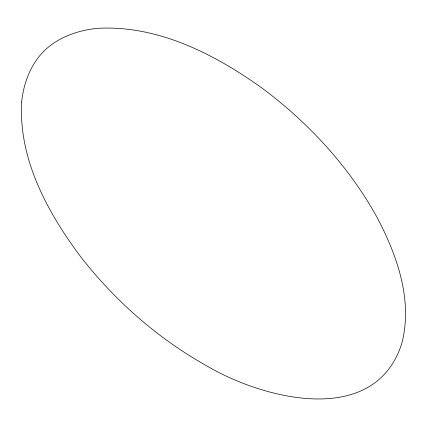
<?xml version="1.0" encoding="UTF-8"?>
<svg xmlns="http://www.w3.org/2000/svg" width="427" height="427" viewBox="0 0 427 427"><rect width="100%" height="100%" fill="white"/><g stroke="black" fill="none" stroke-linecap="round" stroke-linejoin="round"><path stroke-width="0.64" d="M21.66 102.069C18.457 159.063 47.349 212.102 80.431 256.44C115.098 301.019 158.401 339.038 207.826 366.478C264.42 399.491 375.029 427.769 401.844 343.276C412.984 300.09 397.115 255.357 377.036 217.332C348.891 166.439 308.609 122.821 262.119 88.133C214.461 54.053 157.937 25.07 97.772 28.31C78.248 30.21 58.761 36.935 44.36 50.669C30.648 64.296 23.554 83.078 21.66 102.069"/></g></svg>
